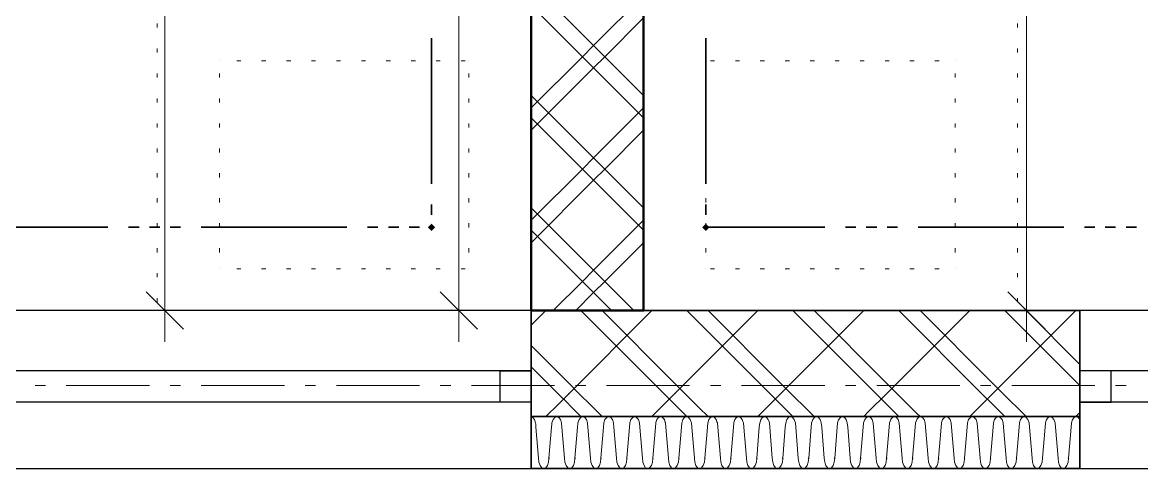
# Model space of a CAD drawing. Header units: millimetres. Extents: x 0 to 594, y 0 to 420.
# Drawn here: x 488.63 to 516.23, y 138.07 to 149.07 of the extents above; entities that cross this region are included whole.
import ezdxf

# ---------------------------------------------------------------- set-up
doc = ezdxf.new("R2010")
doc.units = ezdxf.units.MM
doc.header["$LTSCALE"] = 8
for name, color, linetype in [('PDF_Koty delkove', 7, 'Continuous'), ('PDF_Nabytek', 7, 'Continuous'), ('PDF_Okna', 7, 'Continuous'), ('PDF_Osy hlavni', 7, 'Continuous'), ('PDF_Pozarni useky', 7, 'Continuous'), ('PDF_Steny akusticke', 7, 'Continuous'), ('PDF_Steny sendvic', 7, 'Continuous')]:
    doc.layers.add(name, color=color, linetype=linetype)

msp = doc.modelspace()

# ---------------------------------------------------------------- linework, layer by layer
at = {"layer": 'PDF_Koty delkove', "lineweight": 18}
for points in [[(513.393, 141.969), (513.393, 179.323), (513.393, 180.731), (513.393, 184.278), (513.393, 192.523), (513.393, 198.908), (513.393, 200.394), (513.393, 213.309), (513.393, 214.898), (513.393, 221.56), (513.393, 223.712), (513.393, 234.987), (513.393, 237.037)], [(492.14, 141.969), (492.14, 169.437), (492.14, 176.197), (492.14, 183.789), (492.14, 197.626), (492.14, 199.113), (492.14, 221.56), (492.14, 223.712), (492.14, 228.325)], [(499.39, 141.969), (499.39, 197.626), (499.39, 200.394), (499.39, 221.56), (499.39, 223.712)], [(492.601, 141.508), (491.679, 142.431)], [(499.851, 141.508), (498.928, 142.431)], [(513.854, 141.508), (512.932, 142.431)], [(492.909, 141.969), (492.14, 141.969), (491.371, 141.969)], [(492.14, 141.969), (492.14, 141.201)], [(500.158, 141.969), (499.39, 141.969), (498.621, 141.969)], [(499.39, 141.969), (499.39, 141.201)], [(514.162, 141.969), (513.393, 141.969), (512.624, 141.969)], [(513.393, 141.969), (513.393, 141.201)]]:
    msp.add_lwpolyline(points, dxfattribs=at)
at = {"layer": 'PDF_Nabytek', "lineweight": 13}
for points in [[(491.952, 148.937), (491.952, 149.039)], [(501.177, 148.937), (501.177, 149.039)], [(503.945, 148.937), (503.945, 149.039)], [(513.17, 148.937), (513.17, 149.039)], [(491.952, 148.322), (491.952, 148.424)], [(501.177, 148.322), (501.177, 148.424)], [(503.945, 148.322), (503.945, 148.424)], [(513.17, 148.322), (513.17, 148.424)], [(493.49, 148.119), (493.49, 148.119)], [(493.49, 148.119), (493.49, 148.119)], [(494.013, 148.119), (493.911, 148.119)], [(494.628, 148.119), (494.526, 148.119)], [(495.243, 148.119), (495.141, 148.119)], [(495.858, 148.119), (495.756, 148.119)], [(496.473, 148.119), (496.371, 148.119)], [(497.088, 148.119), (496.986, 148.119)], [(497.703, 148.119), (497.601, 148.119)], [(498.318, 148.119), (498.216, 148.119)], [(498.933, 148.119), (498.831, 148.119)], [(499.548, 148.119), (499.446, 148.119)], [(499.64, 148.119), (499.64, 148.119)], [(499.64, 148.119), (499.64, 148.119)], [(505.482, 148.119), (505.482, 148.119)], [(505.482, 148.119), (505.482, 148.119)], [(505.698, 148.119), (505.596, 148.119)], [(506.313, 148.119), (506.211, 148.119)], [(506.928, 148.119), (506.826, 148.119)], [(507.543, 148.119), (507.441, 148.119)], [(508.158, 148.119), (508.056, 148.119)], [(508.773, 148.119), (508.671, 148.119)], [(509.388, 148.119), (509.286, 148.119)], [(510.003, 148.119), (509.901, 148.119)], [(510.618, 148.119), (510.516, 148.119)], [(511.233, 148.119), (511.131, 148.119)], [(511.632, 148.119), (511.632, 148.119)], [(511.632, 148.119), (511.632, 148.119)], [(491.952, 147.707), (491.952, 147.809)], [(493.49, 147.707), (493.49, 147.809)], [(499.64, 147.707), (499.64, 147.809)], [(501.177, 147.707), (501.177, 147.809)], [(503.945, 147.707), (503.945, 147.809)], [(505.482, 147.707), (505.482, 147.809)], [(511.632, 147.707), (511.632, 147.809)], [(513.17, 147.707), (513.17, 147.809)], [(491.952, 147.092), (491.952, 147.194)], [(493.49, 147.092), (493.49, 147.194)], [(499.64, 147.092), (499.64, 147.194)], [(501.177, 147.092), (501.177, 147.194)], [(503.945, 147.092), (503.945, 147.194)], [(505.482, 147.092), (505.482, 147.194)], [(511.632, 147.092), (511.632, 147.194)], [(513.17, 147.092), (513.17, 147.194)], [(491.952, 146.477), (491.952, 146.579)], [(493.49, 146.477), (493.49, 146.579)], [(499.64, 146.477), (499.64, 146.579)], [(501.177, 146.477), (501.177, 146.579)], [(503.945, 146.477), (503.945, 146.579)], [(505.482, 146.477), (505.482, 146.579)], [(511.632, 146.477), (511.632, 146.579)], [(513.17, 146.477), (513.17, 146.579)], [(491.952, 145.862), (491.952, 145.964)], [(493.49, 145.862), (493.49, 145.964)], [(499.64, 145.862), (499.64, 145.964)], [(501.177, 145.862), (501.177, 145.964)], [(503.945, 145.862), (503.945, 145.964)], [(505.482, 145.862), (505.482, 145.964)], [(511.632, 145.862), (511.632, 145.964)], [(513.17, 145.862), (513.17, 145.964)], [(491.952, 145.247), (491.952, 145.349)], [(493.49, 145.247), (493.49, 145.349)], [(499.64, 145.247), (499.64, 145.349)], [(501.177, 145.247), (501.177, 145.349)], [(503.945, 145.247), (503.945, 145.349)], [(505.482, 145.247), (505.482, 145.349)], [(511.632, 145.247), (511.632, 145.349)], [(513.17, 145.247), (513.17, 145.349)], [(491.952, 144.632), (491.952, 144.734)], [(493.49, 144.632), (493.49, 144.734)], [(499.64, 144.632), (499.64, 144.734)], [(501.177, 144.632), (501.177, 144.734)], [(503.945, 144.632), (503.945, 144.734)], [(505.482, 144.632), (505.482, 144.734)], [(511.632, 144.632), (511.632, 144.734)], [(513.17, 144.632), (513.17, 144.734)], [(491.952, 144.017), (491.952, 144.12)], [(493.49, 144.017), (493.49, 144.12)], [(499.64, 144.017), (499.64, 144.12)], [(501.177, 144.017), (501.177, 144.12)], [(503.945, 144.017), (503.945, 144.12)], [(505.482, 144.017), (505.482, 144.12)], [(511.632, 144.017), (511.632, 144.12)], [(513.17, 144.017), (513.17, 144.12)], [(491.952, 143.402), (491.952, 143.505)], [(493.49, 143.402), (493.49, 143.505)], [(499.64, 143.402), (499.64, 143.505)], [(501.177, 143.402), (501.177, 143.505)], [(503.945, 143.402), (503.945, 143.505)], [(505.482, 143.402), (505.482, 143.505)], [(511.632, 143.402), (511.632, 143.505)], [(513.17, 143.402), (513.17, 143.505)], [(493.49, 142.994), (493.49, 142.994)], [(493.49, 142.994), (493.49, 142.994)], [(494.013, 142.994), (493.911, 142.994)], [(494.628, 142.994), (494.526, 142.994)], [(495.243, 142.994), (495.141, 142.994)], [(495.858, 142.994), (495.756, 142.994)], [(496.473, 142.994), (496.371, 142.994)], [(497.088, 142.994), (496.986, 142.994)], [(497.703, 142.994), (497.601, 142.994)], [(498.318, 142.994), (498.216, 142.994)], [(498.933, 142.994), (498.831, 142.994)], [(499.548, 142.994), (499.446, 142.994)], [(499.64, 142.994), (499.64, 142.994)], [(499.64, 142.994), (499.64, 142.994)], [(505.482, 142.994), (505.482, 142.994)], [(505.482, 142.994), (505.482, 142.994)], [(505.698, 142.994), (505.596, 142.994)], [(506.313, 142.994), (506.211, 142.994)], [(506.928, 142.994), (506.826, 142.994)], [(507.543, 142.994), (507.441, 142.994)], [(508.158, 142.994), (508.056, 142.994)], [(508.773, 142.994), (508.671, 142.994)], [(509.388, 142.994), (509.286, 142.994)], [(510.003, 142.994), (509.901, 142.994)], [(510.618, 142.994), (510.516, 142.994)], [(511.233, 142.994), (511.131, 142.994)], [(511.632, 142.994), (511.632, 142.994)], [(511.632, 142.994), (511.632, 142.994)], [(491.952, 142.787), (491.952, 142.89)], [(501.177, 142.787), (501.177, 142.89)], [(503.945, 142.787), (503.945, 142.89)], [(513.17, 142.787), (513.17, 142.89)], [(491.952, 142.172), (491.952, 142.275)], [(501.177, 142.172), (501.177, 142.275)], [(503.945, 142.172), (503.945, 142.275)], [(513.17, 142.172), (513.17, 142.275)], [(491.952, 141.969), (491.952, 141.969)], [(491.952, 141.969), (491.952, 141.969)], [(492.168, 141.969), (492.066, 141.969)], [(492.783, 141.969), (492.681, 141.969)], [(493.398, 141.969), (493.296, 141.969)], [(494.013, 141.969), (493.911, 141.969)], [(494.628, 141.969), (494.526, 141.969)], [(495.243, 141.969), (495.141, 141.969)], [(495.858, 141.969), (495.756, 141.969)], [(496.473, 141.969), (496.371, 141.969)], [(497.088, 141.969), (496.986, 141.969)], [(497.703, 141.969), (497.601, 141.969)], [(498.318, 141.969), (498.216, 141.969)], [(498.933, 141.969), (498.831, 141.969)], [(499.548, 141.969), (499.446, 141.969)], [(500.163, 141.969), (500.061, 141.969)], [(500.778, 141.969), (500.676, 141.969)], [(501.177, 141.969), (501.177, 141.969)], [(501.177, 141.969), (501.177, 141.969)], [(503.945, 141.969), (503.945, 141.969)], [(503.945, 141.969), (503.945, 141.969)], [(504.468, 141.969), (504.366, 141.969)], [(505.083, 141.969), (504.981, 141.969)], [(505.698, 141.969), (505.596, 141.969)], [(506.313, 141.969), (506.211, 141.969)], [(506.928, 141.969), (506.826, 141.969)], [(507.543, 141.969), (507.441, 141.969)], [(508.158, 141.969), (508.056, 141.969)], [(508.773, 141.969), (508.671, 141.969)], [(509.388, 141.969), (509.286, 141.969)], [(510.003, 141.969), (509.901, 141.969)], [(510.618, 141.969), (510.516, 141.969)], [(511.233, 141.969), (511.131, 141.969)], [(511.848, 141.969), (511.746, 141.969)], [(512.463, 141.969), (512.361, 141.969)], [(513.078, 141.969), (512.976, 141.969)], [(513.17, 141.969), (513.17, 141.969)], [(513.17, 141.969), (513.17, 141.969)]]:
    msp.add_lwpolyline(points, dxfattribs=at)
at = {"layer": 'PDF_Okna', "lineweight": 25}
for points in [[(501.177, 141.969), (486.827, 141.969)], [(524.957, 141.969), (514.707, 141.969)], [(501.177, 140.483), (486.827, 140.483)], [(524.957, 140.483), (514.707, 140.483)], [(501.177, 139.714), (486.827, 139.714)], [(524.957, 139.714), (514.707, 139.714)], [(486.827, 138.074), (501.177, 138.074)], [(514.707, 138.074), (524.957, 138.074)]]:
    msp.add_lwpolyline(points, dxfattribs=at)
for points in [[(501.177, 139.714), (500.408, 139.714), (500.408, 140.483), (501.177, 140.483)], [(514.707, 139.714), (515.476, 139.714), (515.476, 140.483), (514.707, 140.483)]]:
    msp.add_lwpolyline(points, close=True, dxfattribs=at)
at = {"layer": 'PDF_Osy hlavni', "lineweight": 18}
for points in [[(489.196, 140.124), (488.94, 140.124)], [(491.758, 140.124), (489.708, 140.124)], [(492.527, 140.124), (492.271, 140.124)], [(495.089, 140.124), (493.039, 140.124)], [(495.858, 140.124), (495.602, 140.124)], [(498.421, 140.124), (496.371, 140.124)], [(499.189, 140.124), (498.933, 140.124)], [(501.752, 140.124), (499.702, 140.124)], [(502.521, 140.124), (502.264, 140.124)], [(505.083, 140.124), (503.033, 140.124)], [(505.852, 140.124), (505.596, 140.124)], [(508.414, 140.124), (506.364, 140.124)], [(509.183, 140.124), (508.927, 140.124)], [(511.746, 140.124), (509.696, 140.124)], [(512.514, 140.124), (512.258, 140.124)], [(515.077, 140.124), (513.027, 140.124)], [(515.846, 140.124), (515.589, 140.124)]]:
    msp.add_lwpolyline(points, dxfattribs=at)
at = {"layer": 'PDF_Pozarni useky', "lineweight": 35}
for points in [[(498.717, 145.093), (498.717, 148.681)], [(505.482, 145.093), (505.482, 148.681)], [(498.717, 144.325), (498.717, 144.581)], [(505.482, 144.325), (505.482, 144.581)], [(490.733, 144.019), (487.146, 144.019)], [(491.502, 144.019), (491.246, 144.019)], [(492.015, 144.019), (491.758, 144.019)], [(492.527, 144.019), (492.271, 144.019)], [(496.627, 144.019), (493.039, 144.019)], [(497.396, 144.019), (497.139, 144.019)], [(497.908, 144.019), (497.652, 144.019)], [(498.421, 144.019), (498.164, 144.019)], [(498.717, 144.019), (498.717, 144.068)], [(505.482, 144.019), (505.482, 144.068)], [(508.414, 144.019), (505.482, 144.019)], [(509.183, 144.019), (508.927, 144.019)], [(509.696, 144.019), (509.439, 144.019)], [(510.208, 144.019), (509.952, 144.019)], [(514.308, 144.019), (510.721, 144.019)], [(515.077, 144.019), (514.821, 144.019)], [(515.589, 144.019), (515.333, 144.019)], [(516.102, 144.019), (515.846, 144.019)]]:
    msp.add_lwpolyline(points, dxfattribs=at)
at = {"layer": 'PDF_Pozarni useky', "lineweight": 35, "transparency": 33554559}
for points in [[(498.807, 144.019), (498.717, 143.93), (498.717, 144.109), (498.628, 144.019)], [(498.717, 143.93), (498.628, 144.019), (498.807, 144.019), (498.717, 144.109)], [(505.482, 143.93), (505.393, 144.019), (505.572, 144.019), (505.482, 144.109)], [(505.572, 144.019), (505.482, 143.93), (505.482, 144.109), (505.393, 144.019)]]:
    msp.add_solid(points, dxfattribs=at)
at = {"layer": 'PDF_Steny akusticke', "lineweight": 50}
msp.add_lwpolyline([(496.155, 197.626), (501.177, 197.626), (501.177, 141.969), (503.945, 141.969), (503.945, 197.626)], dxfattribs=at)
at = {"layer": 'PDF_Steny akusticke', "lineweight": 9}
for points in [[(502.991, 148.222), (502.715, 148.499), (501.177, 150.036)], [(502.715, 148.499), (503.945, 149.729)], [(502.438, 148.222), (501.177, 149.483)], [(501.177, 146.408), (502.715, 147.945), (502.991, 148.222), (503.945, 149.175)], [(502.438, 148.222), (502.715, 148.499)], [(502.715, 147.945), (502.438, 148.222), (501.177, 146.961)], [(503.945, 147.269), (502.991, 148.222)], [(503.945, 146.715), (502.715, 147.945)], [(502.991, 145.454), (502.715, 145.731), (501.177, 147.269)], [(502.715, 145.731), (503.945, 146.961)], [(502.438, 145.454), (501.177, 146.715)], [(501.177, 143.64), (502.715, 145.178), (502.991, 145.454), (503.945, 146.408)], [(502.438, 145.454), (502.715, 145.731)], [(502.715, 145.178), (502.438, 145.454), (501.177, 144.194)], [(503.945, 144.501), (502.991, 145.454)], [(503.945, 143.948), (502.715, 145.178)], [(502.991, 142.687), (502.715, 142.964), (501.177, 144.501)], [(502.715, 142.964), (503.945, 144.194)], [(502.438, 142.687), (501.177, 143.948)], [(502.274, 141.969), (502.715, 142.41), (502.991, 142.687), (503.945, 143.64)], [(502.438, 142.687), (502.715, 142.964)], [(502.715, 142.41), (502.438, 142.687), (501.72, 141.969)], [(503.709, 141.969), (502.991, 142.687)], [(503.155, 141.969), (502.715, 142.41)]]:
    msp.add_lwpolyline(points, dxfattribs=at)
at = {"layer": 'PDF_Steny sendvic', "lineweight": 9}
for points in [[(501.177, 141.611), (501.536, 141.969)], [(501.536, 139.356), (501.836, 139.655), (502.1, 139.919), (504.15, 141.969)], [(504.452, 139.919), (502.402, 141.969)], [(504.713, 140.181), (502.925, 141.969)], [(504.15, 139.356), (504.39, 139.596), (504.713, 139.919), (506.763, 141.969)], [(507.066, 139.919), (505.016, 141.969)], [(507.327, 140.181), (505.539, 141.969)], [(506.763, 139.356), (506.944, 139.536), (507.327, 139.919), (509.377, 141.969)], [(509.68, 139.919), (507.63, 141.969)], [(509.941, 140.181), (508.152, 141.969)], [(509.377, 139.356), (509.498, 139.477), (509.941, 139.919), (511.991, 141.969)], [(512.293, 139.919), (510.243, 141.969)], [(512.555, 140.181), (510.766, 141.969)], [(511.991, 139.356), (512.053, 139.417), (512.555, 139.919), (514.605, 141.969)], [(514.707, 140.119), (512.857, 141.969)], [(514.707, 140.642), (513.38, 141.969)], [(502.1, 140.181), (501.177, 141.103)], [(501.838, 139.919), (501.177, 140.581)], [(502.361, 139.919), (502.1, 140.181)], [(504.975, 139.919), (504.713, 140.181)], [(507.589, 139.919), (507.327, 140.181)], [(510.202, 139.919), (509.941, 140.181)], [(512.816, 139.919), (512.555, 140.181)], [(502.1, 139.658), (501.838, 139.919)], [(502.925, 139.356), (502.644, 139.636), (502.361, 139.919)], [(504.713, 139.658), (504.452, 139.919)], [(505.539, 139.356), (505.32, 139.574), (504.975, 139.919)], [(507.327, 139.658), (507.066, 139.919)], [(508.152, 139.356), (507.996, 139.512), (507.589, 139.919)], [(509.941, 139.658), (509.68, 139.919)], [(510.766, 139.356), (510.672, 139.45), (510.202, 139.919)], [(512.555, 139.658), (512.293, 139.919)], [(513.38, 139.356), (513.348, 139.387), (512.816, 139.919)], [(502.402, 139.356), (502.109, 139.649), (502.1, 139.658)], [(505.016, 139.356), (504.785, 139.587), (504.713, 139.658)], [(507.63, 139.356), (507.461, 139.524), (507.327, 139.658)], [(510.243, 139.356), (510.137, 139.462), (509.941, 139.658)], [(512.857, 139.356), (512.813, 139.4), (512.555, 139.658)], [(514.605, 139.356), (514.607, 139.358), (514.707, 139.458)], [(501.293, 139.099), (501.287, 139.166), (501.283, 139.198), (501.255, 139.282), (501.214, 139.337), (501.178, 139.356)], [(501.792, 139.356), (501.756, 139.337), (501.714, 139.282), (501.686, 139.198), (501.683, 139.172), (501.676, 139.099)], [(501.934, 139.099), (501.926, 139.175), (501.924, 139.198), (501.896, 139.282), (501.854, 139.337), (501.819, 139.356)], [(502.432, 139.356), (502.396, 139.337), (502.355, 139.282), (502.327, 139.198), (502.325, 139.181), (502.317, 139.099)], [(502.574, 139.099), (502.566, 139.184), (502.565, 139.198), (502.537, 139.282), (502.495, 139.337), (502.459, 139.356)], [(503.073, 139.356), (503.037, 139.337), (502.995, 139.282), (502.967, 139.198), (502.967, 139.19), (502.958, 139.099)], [(503.215, 139.099), (503.206, 139.193), (503.205, 139.198), (503.177, 139.282), (503.136, 139.337), (503.1, 139.356)], [(503.713, 139.356), (503.678, 139.337), (503.636, 139.282), (503.608, 139.199), (503.608, 139.198), (503.598, 139.099)], [(503.844, 139.202), (503.818, 139.282), (503.776, 139.337), (503.74, 139.356)], [(503.856, 139.099), (503.846, 139.198), (503.844, 139.202)], [(504.354, 139.356), (504.318, 139.337), (504.276, 139.282), (504.252, 139.208), (504.249, 139.198), (504.239, 139.099)], [(504.496, 139.099), (504.486, 139.198), (504.482, 139.211), (504.459, 139.282), (504.417, 139.337), (504.381, 139.356)], [(504.995, 139.356), (504.959, 139.337), (504.917, 139.282), (504.896, 139.217), (504.889, 139.198), (504.879, 139.099)], [(505.137, 139.099), (505.127, 139.198), (505.12, 139.22), (505.099, 139.282), (505.057, 139.337), (505.022, 139.356)], [(505.635, 139.356), (505.599, 139.337), (505.558, 139.282), (505.539, 139.226), (505.53, 139.198), (505.52, 139.099)], [(505.778, 139.099), (505.768, 139.198), (505.757, 139.229), (505.74, 139.282), (505.698, 139.337), (505.662, 139.356)], [(506.276, 139.356), (506.24, 139.337), (506.198, 139.282), (506.183, 139.235), (506.17, 139.198), (506.161, 139.099)], [(506.418, 139.099), (506.408, 139.198), (506.395, 139.238), (506.38, 139.282), (506.339, 139.337), (506.303, 139.356)], [(506.917, 139.356), (506.881, 139.337), (506.839, 139.282), (506.827, 139.245), (506.811, 139.198), (506.801, 139.099)], [(507.059, 139.099), (507.049, 139.198), (507.032, 139.247), (507.021, 139.282), (506.979, 139.337), (506.943, 139.356)], [(507.557, 139.356), (507.521, 139.337), (507.48, 139.282), (507.47, 139.254), (507.452, 139.198), (507.442, 139.099)], [(507.699, 139.099), (507.69, 139.198), (507.67, 139.256), (507.662, 139.282), (507.62, 139.337), (507.584, 139.356)], [(508.198, 139.356), (508.162, 139.337), (508.12, 139.282), (508.114, 139.263), (508.092, 139.198), (508.082, 139.099)], [(508.34, 139.099), (508.33, 139.198), (508.308, 139.265), (508.302, 139.282), (508.261, 139.337), (508.225, 139.356)], [(508.838, 139.356), (508.803, 139.337), (508.761, 139.282), (508.758, 139.272), (508.733, 139.198), (508.723, 139.099)], [(508.981, 139.099), (508.971, 139.198), (508.945, 139.274), (508.943, 139.282), (508.901, 139.337), (508.865, 139.356)], [(509.479, 139.356), (509.443, 139.337), (509.401, 139.282), (509.401, 139.281), (509.374, 139.198), (509.364, 139.099)], [(509.621, 139.099), (509.611, 139.198), (509.584, 139.282), (509.582, 139.283), (509.542, 139.337), (509.506, 139.356)], [(510.12, 139.356), (510.084, 139.337), (510.048, 139.29), (510.042, 139.282), (510.014, 139.198), (510.004, 139.099)], [(510.216, 139.292), (510.182, 139.337), (510.147, 139.356)], [(510.262, 139.099), (510.252, 139.198), (510.224, 139.282), (510.216, 139.292)], [(510.76, 139.356), (510.724, 139.337), (510.696, 139.299), (510.683, 139.282), (510.655, 139.198), (510.645, 139.099)], [(510.902, 139.099), (510.893, 139.198), (510.865, 139.282), (510.85, 139.301), (510.823, 139.337), (510.787, 139.356)], [(511.401, 139.356), (511.365, 139.337), (511.343, 139.308), (511.323, 139.282), (511.295, 139.198), (511.286, 139.099)], [(511.543, 139.099), (511.533, 139.198), (511.505, 139.282), (511.484, 139.31), (511.464, 139.337), (511.428, 139.356)], [(512.041, 139.356), (512.006, 139.337), (511.991, 139.317), (511.964, 139.282), (511.936, 139.198), (511.926, 139.099)], [(512.184, 139.099), (512.174, 139.198), (512.146, 139.282), (512.118, 139.319), (512.104, 139.337), (512.068, 139.356)], [(512.682, 139.356), (512.646, 139.337), (512.638, 139.327), (512.605, 139.282), (512.577, 139.198), (512.567, 139.099)], [(512.824, 139.099), (512.815, 139.198), (512.787, 139.282), (512.752, 139.328), (512.745, 139.337), (512.709, 139.356)], [(513.323, 139.356), (513.287, 139.337), (513.286, 139.336), (513.245, 139.282), (513.217, 139.198), (513.207, 139.099)], [(513.465, 139.099), (513.455, 139.198), (513.427, 139.282), (513.386, 139.337), (513.385, 139.337), (513.35, 139.356)], [(513.963, 139.356), (513.942, 139.345), (513.928, 139.337), (513.886, 139.282), (513.858, 139.198), (513.848, 139.099)], [(514.106, 139.099), (514.096, 139.198), (514.068, 139.282), (514.026, 139.337), (514.009, 139.346), (513.99, 139.356)], [(514.604, 139.356), (514.601, 139.354), (514.568, 139.337), (514.526, 139.282), (514.498, 139.198), (514.489, 139.099)], [(514.707, 139.283), (514.667, 139.337), (514.633, 139.355), (514.631, 139.356)], [(501.357, 138.331), (501.293, 139.099)], [(501.676, 139.099), (501.613, 138.331)], [(501.676, 139.099), (501.676, 139.099)], [(501.997, 138.331), (501.934, 139.099)], [(502.317, 139.099), (502.253, 138.331)], [(502.317, 139.099), (502.317, 139.099)], [(502.638, 138.331), (502.574, 139.099)], [(502.958, 139.099), (502.894, 138.331)], [(502.958, 139.099), (502.958, 139.099)], [(503.215, 139.099), (503.278, 138.331), (503.288, 138.233), (503.316, 138.15), (503.358, 138.094), (503.407, 138.074)], [(503.598, 139.099), (503.535, 138.331)], [(503.598, 139.099), (503.598, 139.099)], [(503.919, 138.331), (503.856, 139.099)], [(504.239, 139.099), (504.175, 138.331)], [(504.239, 139.099), (504.239, 139.099)], [(504.56, 138.331), (504.496, 139.099)], [(504.879, 139.099), (504.816, 138.331)], [(504.879, 139.099), (504.879, 139.099)], [(505.2, 138.331), (505.137, 139.099)], [(505.52, 139.099), (505.457, 138.331)], [(505.52, 139.099), (505.52, 139.099)], [(505.841, 138.331), (505.778, 139.099)], [(506.161, 139.099), (506.097, 138.331)], [(506.161, 139.099), (506.161, 139.099)], [(506.482, 138.331), (506.418, 139.099)], [(506.801, 139.099), (506.738, 138.331)], [(506.801, 139.099), (506.801, 139.099)], [(506.801, 139.099), (506.801, 139.099)], [(507.122, 138.331), (507.059, 139.099)], [(507.442, 139.099), (507.378, 138.331), (507.369, 138.233), (507.341, 138.15), (507.299, 138.094), (507.25, 138.074)], [(507.442, 139.099), (507.442, 139.099)], [(507.763, 138.331), (507.699, 139.099)], [(508.082, 139.099), (508.019, 138.331)], [(508.082, 139.099), (508.082, 139.099)], [(508.403, 138.331), (508.34, 139.099)], [(508.723, 139.099), (508.66, 138.331)], [(508.723, 139.099), (508.723, 139.099)], [(509.044, 138.331), (508.981, 139.099)], [(509.364, 139.099), (509.3, 138.331)], [(509.364, 139.099), (509.364, 139.099)], [(509.685, 138.331), (509.621, 139.099)], [(510.004, 139.099), (509.941, 138.331)], [(510.004, 139.099), (510.004, 139.099)], [(510.325, 138.331), (510.262, 139.099)], [(510.645, 139.099), (510.582, 138.331)], [(510.645, 139.099), (510.645, 139.099)], [(510.966, 138.331), (510.902, 139.099)], [(511.286, 139.099), (511.222, 138.331)], [(511.286, 139.099), (511.286, 139.099)], [(511.607, 138.331), (511.543, 139.099)], [(511.926, 139.099), (511.863, 138.331)], [(511.926, 139.099), (511.926, 139.099)], [(512.184, 139.099), (512.247, 138.331), (512.257, 138.233), (512.285, 138.15), (512.326, 138.094), (512.375, 138.074)], [(512.567, 139.099), (512.503, 138.331)], [(512.567, 139.099), (512.567, 139.099)], [(512.824, 139.099), (512.888, 138.331), (512.898, 138.233), (512.925, 138.15), (512.967, 138.094), (513.016, 138.074)], [(513.207, 139.099), (513.144, 138.331)], [(513.207, 139.099), (513.207, 139.099)], [(513.465, 139.099), (513.528, 138.331), (513.538, 138.233), (513.566, 138.15), (513.607, 138.094), (513.656, 138.074)], [(513.848, 139.099), (513.785, 138.331)], [(513.848, 139.099), (513.848, 139.099)], [(514.106, 139.099), (514.169, 138.331), (514.179, 138.233), (514.207, 138.15), (514.248, 138.094), (514.297, 138.074)], [(514.489, 139.099), (514.425, 138.331)], [(514.489, 139.099), (514.489, 139.099)], [(501.357, 138.331), (501.366, 138.233), (501.394, 138.15), (501.436, 138.094), (501.485, 138.074)], [(501.485, 138.074), (501.534, 138.094), (501.575, 138.15), (501.603, 138.233), (501.613, 138.331)], [(501.997, 138.331), (502.007, 138.233), (502.035, 138.15), (502.076, 138.094), (502.125, 138.074)], [(502.125, 138.074), (502.174, 138.094), (502.216, 138.15), (502.244, 138.233), (502.253, 138.331)], [(502.638, 138.331), (502.648, 138.233), (502.675, 138.15), (502.717, 138.094), (502.766, 138.074)], [(502.766, 138.074), (502.815, 138.094), (502.857, 138.15), (502.884, 138.233), (502.894, 138.331)], [(503.407, 138.074), (503.456, 138.094), (503.497, 138.15), (503.525, 138.233), (503.535, 138.331)], [(503.919, 138.331), (503.929, 138.233), (503.957, 138.15), (503.998, 138.094), (504.047, 138.074)], [(504.047, 138.074), (504.096, 138.094), (504.138, 138.15), (504.166, 138.233), (504.175, 138.331)], [(504.56, 138.331), (504.569, 138.233), (504.597, 138.15), (504.639, 138.094), (504.688, 138.074)], [(504.688, 138.074), (504.737, 138.094), (504.778, 138.15), (504.806, 138.233), (504.816, 138.331)], [(505.2, 138.331), (505.21, 138.233), (505.238, 138.15), (505.279, 138.094), (505.328, 138.074)], [(505.328, 138.074), (505.377, 138.094), (505.419, 138.15), (505.447, 138.233), (505.457, 138.331)], [(505.841, 138.331), (505.851, 138.233), (505.878, 138.15), (505.92, 138.094), (505.969, 138.074)], [(505.969, 138.074), (506.018, 138.094), (506.06, 138.15), (506.087, 138.233), (506.097, 138.331)], [(506.482, 138.331), (506.491, 138.233), (506.519, 138.15), (506.561, 138.094), (506.61, 138.074)], [(506.61, 138.074), (506.659, 138.094), (506.7, 138.15), (506.728, 138.233), (506.738, 138.331)], [(507.122, 138.331), (507.132, 138.233), (507.16, 138.15), (507.201, 138.094), (507.25, 138.074)], [(507.763, 138.331), (507.773, 138.233), (507.8, 138.15), (507.842, 138.094), (507.891, 138.074)], [(507.891, 138.074), (507.94, 138.094), (507.982, 138.15), (508.009, 138.233), (508.019, 138.331)], [(508.403, 138.331), (508.413, 138.233), (508.441, 138.15), (508.483, 138.094), (508.532, 138.074)], [(508.532, 138.074), (508.581, 138.094), (508.622, 138.15), (508.65, 138.233), (508.66, 138.331)], [(509.044, 138.331), (509.054, 138.233), (509.082, 138.15), (509.123, 138.094), (509.172, 138.074)], [(509.172, 138.074), (509.221, 138.094), (509.263, 138.15), (509.291, 138.233), (509.3, 138.331)], [(509.685, 138.331), (509.694, 138.233), (509.722, 138.15), (509.764, 138.094), (509.813, 138.074)], [(509.813, 138.074), (509.862, 138.094), (509.903, 138.15), (509.931, 138.233), (509.941, 138.331)], [(510.325, 138.331), (510.335, 138.233), (510.363, 138.15), (510.404, 138.094), (510.453, 138.074)], [(510.453, 138.074), (510.502, 138.094), (510.544, 138.15), (510.572, 138.233), (510.582, 138.331)], [(510.966, 138.331), (510.976, 138.233), (511.003, 138.15), (511.045, 138.094), (511.094, 138.074)], [(511.094, 138.074), (511.143, 138.094), (511.185, 138.15), (511.212, 138.233), (511.222, 138.331)], [(511.607, 138.331), (511.616, 138.233), (511.644, 138.15)], [(511.735, 138.074), (511.784, 138.094), (511.825, 138.15), (511.853, 138.233), (511.863, 138.331)], [(512.375, 138.074), (512.424, 138.094), (512.466, 138.15), (512.494, 138.233), (512.503, 138.331)], [(513.016, 138.074), (513.065, 138.094), (513.106, 138.15), (513.134, 138.233), (513.144, 138.331)], [(513.656, 138.074), (513.706, 138.094), (513.747, 138.15), (513.775, 138.233), (513.785, 138.331)], [(514.297, 138.074), (514.346, 138.094), (514.388, 138.15), (514.415, 138.233), (514.425, 138.331)], [(511.644, 138.15), (511.686, 138.094), (511.735, 138.074)]]:
    msp.add_lwpolyline(points, dxfattribs=at)
at = {"layer": 'PDF_Steny sendvic', "lineweight": 35}
for points in [[(501.177, 139.356), (501.177, 139.714), (501.177, 140.483), (501.177, 141.969)], [(514.707, 141.969), (503.945, 141.969), (501.177, 141.969)], [(514.707, 141.969), (514.707, 140.483), (514.707, 139.714), (514.707, 139.356), (501.177, 139.356)], [(501.177, 139.356), (514.707, 139.356)], [(501.177, 138.074), (501.177, 139.356)], [(514.707, 139.356), (514.707, 138.074)], [(501.177, 138.074), (514.707, 138.074)]]:
    msp.add_lwpolyline(points, dxfattribs=at)
at = {"layer": 'PDF_Steny sendvic', "lineweight": 9, "transparency": 33554559}
for points in [[(502.1, 139.896), (502.077, 139.919), (502.123, 139.919), (502.1, 139.943)], [(504.713, 139.896), (504.69, 139.919), (504.737, 139.919), (504.713, 139.943)], [(507.327, 139.896), (507.304, 139.919), (507.35, 139.919), (507.327, 139.943)], [(509.941, 139.896), (509.918, 139.919), (509.964, 139.919), (509.941, 139.943)], [(512.555, 139.896), (512.532, 139.919), (512.578, 139.919), (512.555, 139.943)], [(501.613, 138.308), (501.59, 138.331), (501.636, 138.331), (501.613, 138.354)], [(502.253, 138.308), (502.23, 138.331), (502.277, 138.331), (502.253, 138.354)], [(502.894, 138.308), (502.871, 138.331), (502.917, 138.331), (502.894, 138.354)], [(503.535, 138.308), (503.512, 138.331), (503.558, 138.331), (503.535, 138.354)], [(504.175, 138.308), (504.152, 138.331), (504.198, 138.331), (504.175, 138.354)], [(504.816, 138.308), (504.793, 138.331), (504.839, 138.331), (504.816, 138.354)], [(505.457, 138.308), (505.434, 138.331), (505.48, 138.331), (505.457, 138.354)], [(506.097, 138.308), (506.074, 138.331), (506.12, 138.331), (506.097, 138.354)], [(506.738, 138.308), (506.715, 138.331), (506.761, 138.331), (506.738, 138.354)], [(507.378, 138.308), (507.355, 138.331), (507.401, 138.331), (507.378, 138.354)], [(508.019, 138.308), (507.996, 138.331), (508.042, 138.331), (508.019, 138.354)], [(508.66, 138.308), (508.637, 138.331), (508.683, 138.331), (508.66, 138.354)], [(509.3, 138.308), (509.277, 138.331), (509.323, 138.331), (509.3, 138.354)], [(509.941, 138.308), (509.918, 138.331), (509.964, 138.331), (509.941, 138.354)], [(510.582, 138.308), (510.558, 138.331), (510.605, 138.331), (510.582, 138.354)], [(511.222, 138.308), (511.199, 138.331), (511.245, 138.331), (511.222, 138.354)], [(511.863, 138.308), (511.84, 138.331), (511.886, 138.331), (511.863, 138.354)], [(512.503, 138.308), (512.48, 138.331), (512.526, 138.331), (512.503, 138.354)], [(513.144, 138.308), (513.121, 138.331), (513.167, 138.331), (513.144, 138.354)], [(513.785, 138.308), (513.762, 138.331), (513.808, 138.331), (513.785, 138.354)], [(514.425, 138.308), (514.402, 138.331), (514.448, 138.331), (514.425, 138.354)]]:
    msp.add_solid(points, dxfattribs=at)

doc.saveas('drawing.dxf')
